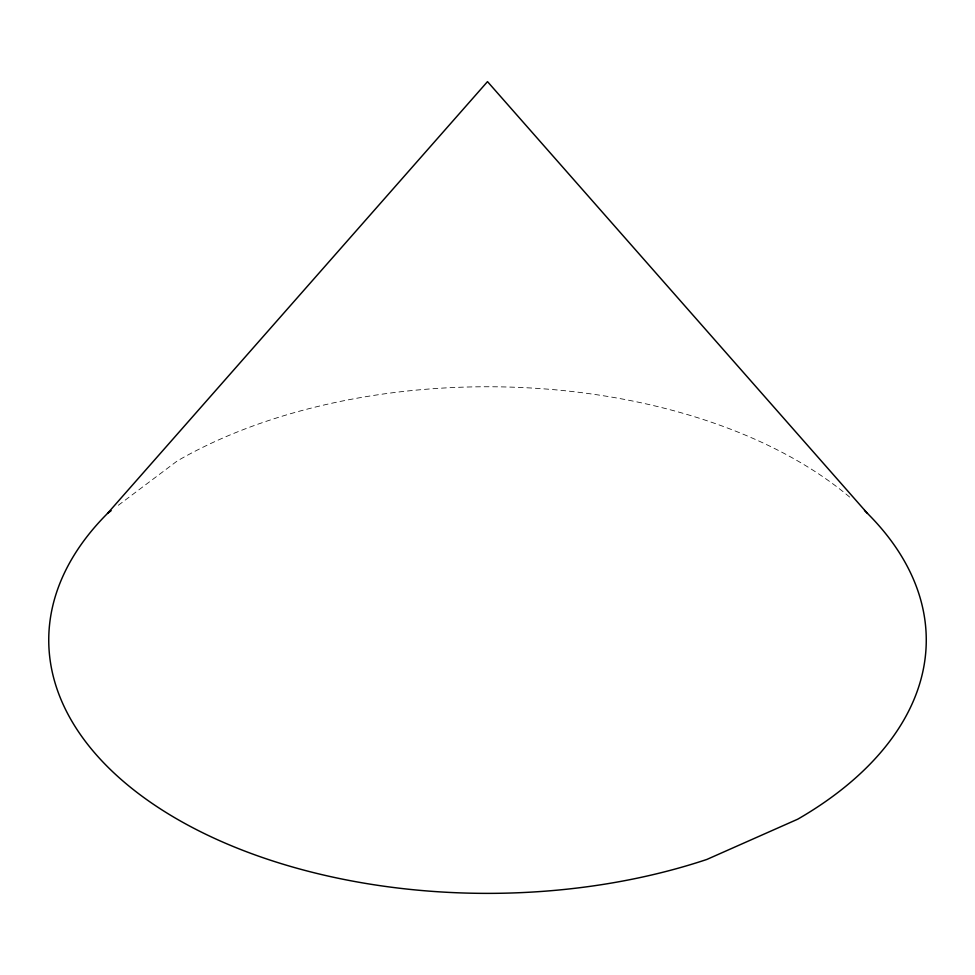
<?xml version="1.0" encoding="UTF-8"?>
<svg xmlns="http://www.w3.org/2000/svg" width="975" height="975" viewBox="0 0 975 975"><rect width="100%" height="100%" fill="white"/><g stroke="black" fill="none" stroke-linecap="round" stroke-linejoin="round"><path stroke-width="0.73" stroke-dasharray="4.88 3.66" d="M118.353 505.269L177.255 460.943A438.75 253.305 0 0 1 850.712 497.969"/><path stroke-width="1.46" d="M864.496 510.473A438.75 253.305 0 0 1 797.745 819.183L706.875 859.438A438.75 253.305 0 0 1 177.255 819.183A438.75 253.305 0 0 1 107.53 513.411L487.5 81.632L867.47 513.411M107.53 513.411L111.138 510.693"/></g></svg>
